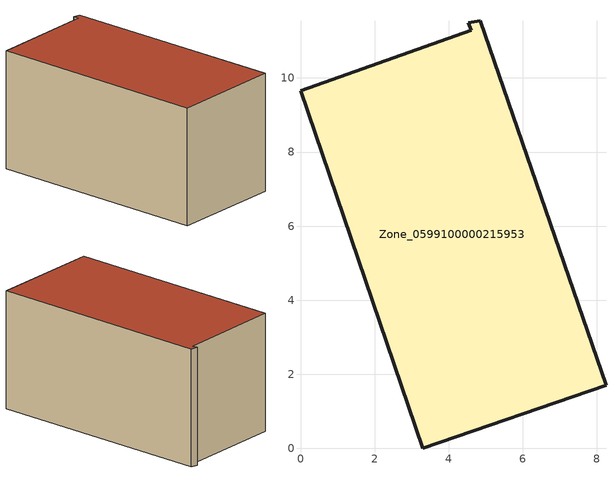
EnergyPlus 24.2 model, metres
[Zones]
Zone_0599100000215953
 floor ground (C_G): 8.25,1.7 3.31,0 0,9.66 4.61,11.29 4.53,11.5 4.86,11.55 z0
 wall outside (C_F): 3.31,0 8.25,1.7 4.86,11.55 4.53,11.5 4.61,11.29 0,9.66 3.31,0 z0:5.48
 roof outside (C_R): 0,9.66 3.31,0 8.25,1.7 4.86,11.55 4.53,11.5 4.61,11.29 z5.48
[BUILDING]
Pand.0599100000215953: North Axis=0; Terrain=City; Loads Convergence Tolerance Value=0.04; Temperature Convergence Tolerance Value=0.4; Solar Distribution=FullExterior; Maximum Number of Warmup Days=25; Minimum Number of Warmup Days=1
[Site:Location]
Rotterdam.The.Hague.AP_ZH_NLD Design_Conditions: Latitude=51.96; Longitude=4.45; Time Zone=1; Elevation=-4.5
[SITE:GROUNDTEMPERATURE:BUILDINGSURFACE]
18, 18, 18, 18, 18, 18, 18, 18, 18, 18, 18, 18
[MATERIAL] Thermal Absorptance=0.9; Solar Absorptance=0.7; Visible Absorptance=0.7
Name | Roughness | Thickness | Conductivity | Density | Specific Heat
G.TI.1946-1964 | MediumSmooth | 0.15 | 1 | 540 | 1210
F.TI.1946-1964 | Rough | 0.3 | 0.857143 | 1920 | 840
R.TI.1946-1964 | MediumRough | 0.2 | 0.277778 | 1500 | 1000
[CONSTRUCTION]
C_G: G.TI.1946-1964
C_F: F.TI.1946-1964
C_R: R.TI.1946-1964
[ZONE]
Zone_0599100000215953: Type=1; Multiplier=1; Ceiling Height=Autocalculate; Volume=Autocalculate; Floor Area=autocalculate; Part of Total Floor Area=Yes
[ZONEINFILTRATION:DESIGNFLOWRATE]
Infil_Zone_0599100000215953: Zone or ZoneList or Space or SpaceList=Zone_0599100000215953; Schedule=AlwaysOn; Design Flow Rate Calculation Method=Flow/Area; Flow Rate per Floor Area=0.003; Constant Term Coefficient=1; Temperature Term Coefficient=0; Velocity Term Coefficient=0; Velocity Squared Term Coefficient=0
[HVACTEMPLATE:ZONE:IDEALLOADSAIRSYSTEM]
Zone_0599100000215953: Maximum Heating Supply Air Temperature=50; Minimum Cooling Supply Air Temperature=13; Maximum Heating Supply Air Humidity Ratio=0.0156; Minimum Cooling Supply Air Humidity Ratio=0.0077; Heating Limit=NoLimit; Cooling Limit=NoLimit; Dehumidification Control Type=ConstantSensibleHeatRatio; Cooling Sensible Heat Ratio=0.7; Dehumidification Setpoint=60; Humidification Control Type=None; Humidification Setpoint=30; Outdoor Air Method=None; Outdoor Air Flow Rate per Person=0.00944; Outdoor Air Flow Rate per Zone Floor Area=0; Outdoor Air Flow Rate per Zone=0; Demand Controlled Ventilation Type=None; Outdoor Air Economizer Type=NoEconomizer; Heat Recovery Type=None; Sensible Heat Recovery Effectiveness=0.7; Latent Heat Recovery Effectiveness=0.65
[ZONECONTROL:THERMOSTAT]
ThermostatControl_Zone_0599100000215953: Zone or ZoneList=Zone_0599100000215953; Control Type Schedule=DualSetpointControlType; Control 1=Thermostat_Zone_0599100000215953; Temperature Difference Between Cutout And Setpoint=0
[THERMOSTATSETPOINT:DUALSETPOINT]
Thermostat_Zone_0599100000215953: Heating Setpoint Temperature Schedule=HeatingSetpoint_Zone_0599100000215953; Cooling Setpoint Temperature Schedule=CoolingSetpoint_Zone_0599100000215953
[SCHEDULE:COMPACT]
HeatingSetpoint_Zone_0599100000215953: Through: 12/31, For: AllDays, Until: 24:00, 21
CoolingSetpoint_Zone_0599100000215953: Through: 12/31, For: AllDays, Until: 24:00, 24
DualSetpointControlType: Through: 12/31, For: AllDays, Until: 24:00, 4
AlwaysOn: Through: 12/31, For: AllDays, Until: 24:00, 1
